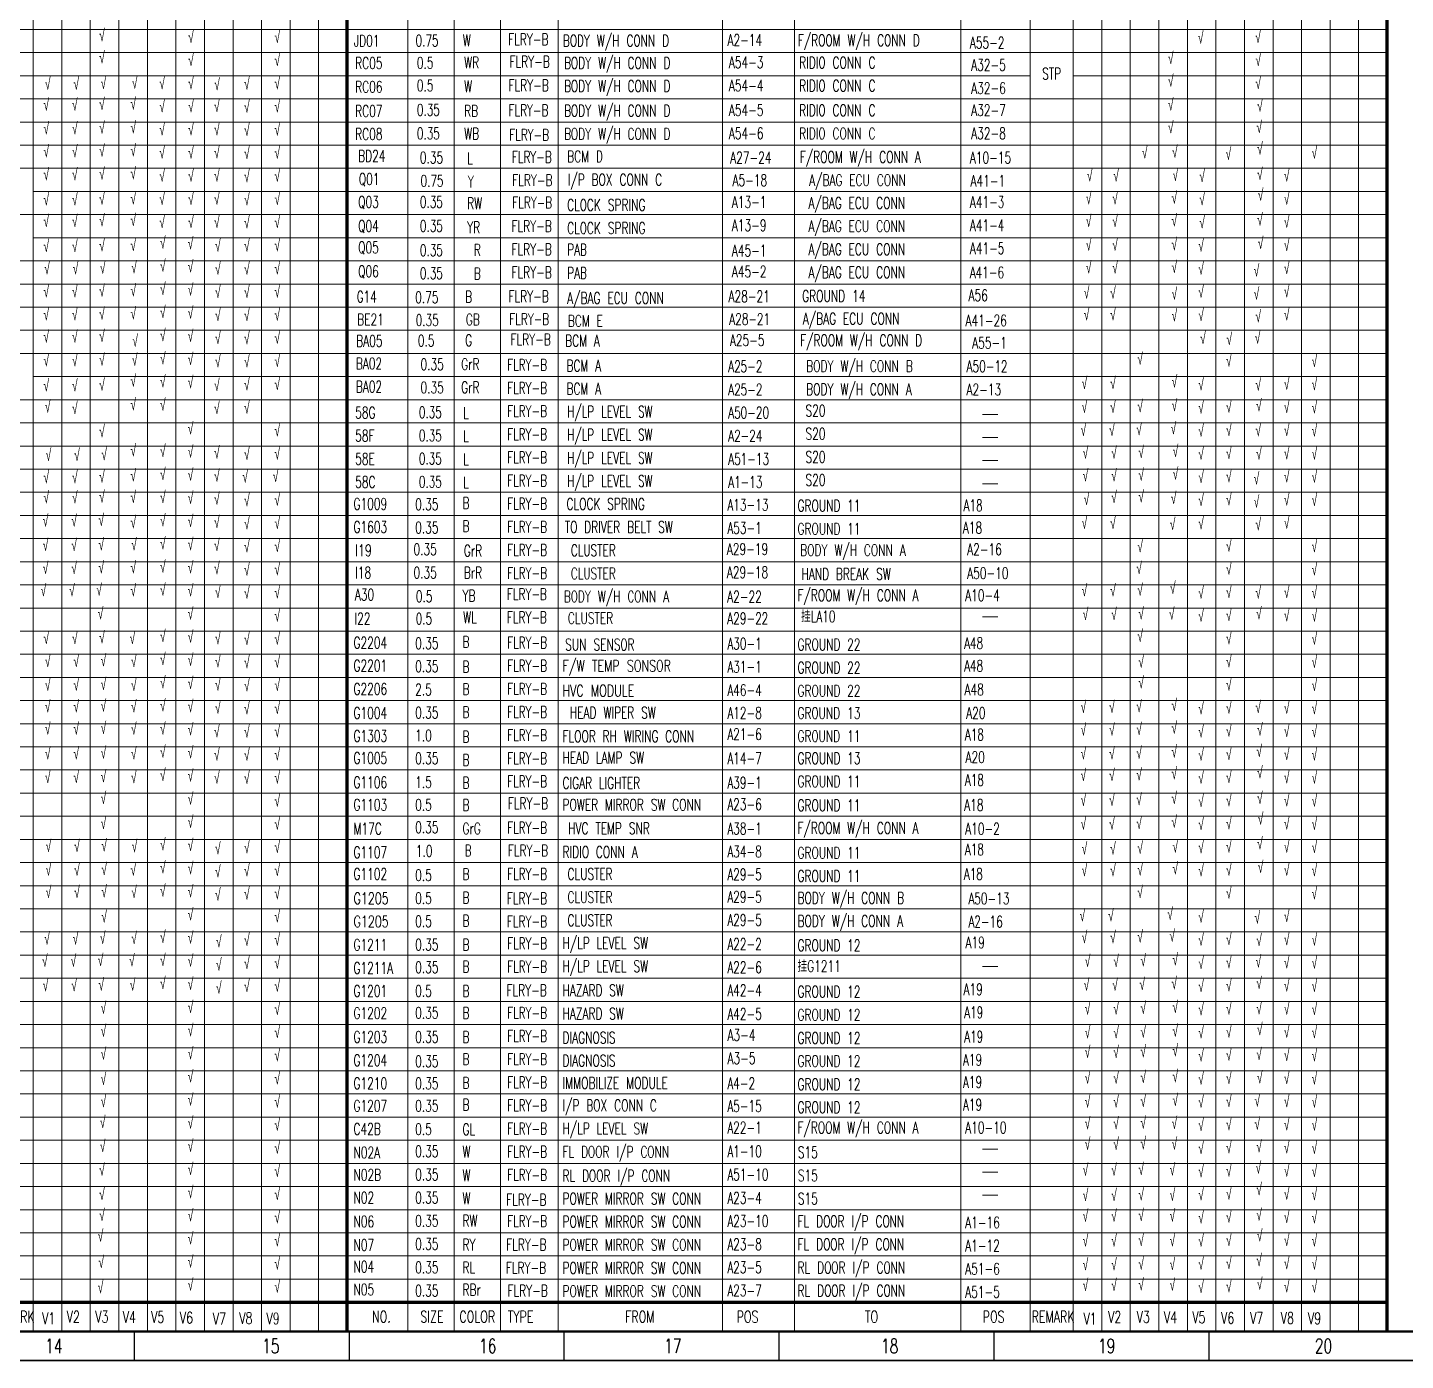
# Model space of a CAD drawing. Header units: millimetres. Extents: x 1376 to 3754, y -1445 to -604.
# Drawn here: x 2379.2 to 2855.6, y -1445.3 to -984.5 of the extents above; entities that cross this region are included whole.
import ezdxf
from ezdxf.enums import TextEntityAlignment as Align

# ---------------------------------------------------------------- set-up
doc = ezdxf.new("R2010")
doc.units = ezdxf.units.MM
doc.layers.add('0Filament', color=7, linetype='Continuous', lineweight=20)
doc.layers.add('2FRAME', color=2, linetype='Continuous', lineweight=70)
doc.layers.add('2FRAM', color=2, linetype='Continuous')
doc.styles.add('HZ', font='TXT', dxfattribs={"width": 0.7, "height": 4, "bigfont": 'HZTXT'})

msp = doc.modelspace()

# ---------------------------------------------------------------- linework, layer by layer
for p, q in [((2416.08, -1435.28), (2416.08, -1445.28)), ((2490.39, -1435.28), (2490.39, -1445.28)), ((2564.71, -1435.28), (2564.71, -1445.28)), ((2639.02, -1435.28), (2639.02, -1445.28)), ((2713.33, -1435.28), (2713.33, -1445.28)), ((2787.64, -1435.28), (2787.64, -1445.28)), ((2564.71, -1445.28), (1375.71, -1445.28)), ((1375.71, -1445.28), (3753.71, -1445.28)), ((3753.71, -1445.28), (2564.71, -1445.28))]:
    msp.add_line(p, q)
at = {"layer": '0Filament'}
for p, q in [((2381.18, -1435.17), (2381.18, -769.17)), ((2391.05, -1435.17), (2391.05, -769.17)), ((2400.92, -1435.17), (2400.92, -769.17)), ((2410.79, -1435.17), (2410.79, -769.17)), ((2420.66, -1435.17), (2420.66, -769.17)), ((2430.53, -1435.17), (2430.53, -769.17)), ((2440.4, -1435.17), (2440.4, -769.17)), ((2450.27, -1435.17), (2450.27, -769.17)), ((2460.14, -1435.17), (2460.14, -769.17)), ((2470.01, -1435.17), (2470.01, -769.17)), ((2479.88, -1435.17), (2479.88, -769.17)), ((2619.46, -1435.18), (2619.46, -841.17)), ((2644.46, -1435.18), (2644.46, -841.17)), ((2750.62, -1435.17), (2750.62, -841.17)), ((2760.5, -1435.17), (2760.5, -841.17)), ((2770.37, -1435.17), (2770.37, -841.17)), ((2780.24, -1435.17), (2780.24, -841.17)), ((2790.11, -1435.17), (2790.11, -841.17)), ((2799.98, -1435.17), (2799.98, -841.17)), ((2809.85, -1435.17), (2809.85, -841.17)), ((2819.72, -1435.17), (2819.72, -841.17)), ((2829.59, -1435.17), (2829.59, -841.17)), ((2839.46, -1435.17), (2839.46, -841.17)), ((2489.75, -985.17), (2130.18, -985.17)), ((2489.75, -985.17), (2849.33, -985.17)), ((2489.75, -993.17), (2130.18, -993.17)), ((2849.33, -993.17), (2489.75, -993.17)), ((2489.75, -1001.17), (2130.18, -1001.17)), ((2725.89, -1001.17), (2489.75, -1001.17)), ((2849.33, -1001.17), (2740.75, -1001.17)), ((2489.75, -1009.17), (2130.18, -1009.17)), ((2849.33, -1009.17), (2489.75, -1009.17)), ((2489.75, -1017.17), (2130.18, -1017.17)), ((2849.33, -1017.17), (2489.75, -1017.17)), ((2489.75, -1025.17), (2130.18, -1025.17)), ((2489.75, -1025.17), (2849.33, -1025.17)), ((2489.75, -1033.17), (2130.18, -1033.17)), ((2489.75, -1033.17), (2849.33, -1033.17)), ((2489.75, -1041.17), (2381.18, -1041.17)), ((2489.75, -1041.17), (2849.33, -1041.17)), ((2489.75, -1049.17), (2130.18, -1049.17)), ((2489.75, -1049.17), (2849.33, -1049.17)), ((2489.75, -1057.17), (2381.18, -1057.17)), ((2489.75, -1057.17), (2849.33, -1057.17)), ((2489.75, -1065.17), (2130.18, -1065.17)), ((2489.75, -1065.17), (2849.33, -1065.17)), ((2489.75, -1073.17), (2130.18, -1073.17)), ((2489.75, -1073.17), (2849.33, -1073.17)), ((2489.75, -1081.17), (2130.18, -1081.17)), ((2489.75, -1081.17), (2849.33, -1081.17)), ((2489.75, -1089.17), (2130.18, -1089.17)), ((2489.75, -1089.17), (2849.33, -1089.17)), ((2489.75, -1097.17), (2130.18, -1097.17)), ((2849.33, -1097.17), (2489.75, -1097.17)), ((2489.75, -1105.17), (2381.18, -1105.17)), ((2849.33, -1105.17), (2489.75, -1105.17)), ((2489.75, -1113.17), (2130.18, -1113.17)), ((2849.33, -1113.17), (2489.75, -1113.17)), ((2709.46, -1118.23), (2714.71, -1118.23)), ((2489.75, -1121.17), (2130.18, -1121.17)), ((2849.33, -1121.17), (2489.75, -1121.17)), ((2709.46, -1126.23), (2714.71, -1126.23)), ((2489.75, -1129.17), (2130.18, -1129.17)), ((2849.33, -1129.17), (2489.75, -1129.17)), ((2489.75, -1137.17), (2130.18, -1137.17)), ((2849.33, -1137.17), (2489.75, -1137.17)), ((2709.46, -1134.23), (2714.71, -1134.23)), ((2709.46, -1142.23), (2714.71, -1142.23)), ((2489.75, -1145.17), (2130.18, -1145.17)), ((2849.33, -1145.17), (2489.75, -1145.17)), ((2489.75, -1153.17), (2130.18, -1153.17)), ((2849.33, -1153.17), (2489.75, -1153.17)), ((2489.75, -1161.17), (2130.18, -1161.17)), ((2849.33, -1161.17), (2489.75, -1161.17)), ((2489.75, -1169.17), (2130.18, -1169.17)), ((2849.33, -1169.17), (2489.75, -1169.17)), ((2489.75, -1177.17), (2130.18, -1177.17)), ((2849.33, -1177.17), (2489.75, -1177.17)), ((2489.75, -1185.17), (2130.18, -1185.17)), ((2849.33, -1185.17), (2489.75, -1185.17)), ((2709.46, -1188.19), (2714.71, -1188.19)), ((2489.75, -1193.17), (2130.18, -1193.17)), ((2849.33, -1193.17), (2489.75, -1193.17)), ((2489.75, -1201.17), (2130.18, -1201.17)), ((2849.33, -1201.17), (2489.75, -1201.17)), ((2489.75, -1209.17), (2130.18, -1209.17)), ((2849.33, -1209.17), (2489.75, -1209.17)), ((2489.75, -1217.17), (2130.18, -1217.17)), ((2849.33, -1217.17), (2489.75, -1217.17)), ((2489.75, -1225.17), (2130.18, -1225.17)), ((2849.33, -1225.17), (2489.75, -1225.17)), ((2489.75, -1233.17), (2130.18, -1233.17)), ((2849.33, -1233.17), (2489.75, -1233.17)), ((2489.75, -1241.17), (2130.18, -1241.17)), ((2849.33, -1241.17), (2489.75, -1241.17)), ((2489.75, -1249.17), (2130.18, -1249.17)), ((2849.33, -1249.17), (2489.75, -1249.17)), ((2489.75, -1257.17), (2130.18, -1257.17)), ((2849.33, -1257.17), (2489.75, -1257.17)), ((2489.75, -1265.17), (2130.18, -1265.17)), ((2849.33, -1265.17), (2489.75, -1265.17)), ((2489.75, -1273.17), (2130.18, -1273.17)), ((2849.33, -1273.17), (2489.75, -1273.17)), ((2489.75, -1281.17), (2130.18, -1281.17)), ((2849.33, -1281.17), (2489.75, -1281.17)), ((2489.75, -1289.17), (2130.18, -1289.17)), ((2849.33, -1289.17), (2489.75, -1289.17)), ((2489.75, -1297.17), (2130.18, -1297.17)), ((2849.33, -1297.17), (2489.75, -1297.17)), ((2489.75, -1305.17), (2130.18, -1305.17)), ((2849.33, -1305.17), (2489.75, -1305.17)), ((2709.46, -1309.07), (2714.71, -1309.07)), ((2489.75, -1313.17), (2130.18, -1313.17)), ((2849.33, -1313.17), (2489.75, -1313.17)), ((2489.75, -1321.17), (2130.18, -1321.17)), ((2849.33, -1321.17), (2489.75, -1321.17)), ((2489.75, -1329.17), (2130.18, -1329.17)), ((2849.33, -1329.17), (2489.75, -1329.17)), ((2489.75, -1337.17), (2130.18, -1337.17)), ((2849.33, -1337.17), (2489.75, -1337.17)), ((2489.75, -1345.17), (2130.18, -1345.17)), ((2849.33, -1345.17), (2489.75, -1345.17)), ((2489.75, -1353.17), (2130.18, -1353.17)), ((2849.33, -1353.17), (2489.75, -1353.17)), ((2489.75, -1361.17), (2130.18, -1361.17)), ((2849.33, -1361.17), (2489.75, -1361.17)), ((2489.75, -1369.17), (2130.18, -1369.17)), ((2849.33, -1369.17), (2489.75, -1369.17)), ((2709.46, -1372.19), (2714.71, -1372.19)), ((2489.75, -1377.17), (2130.18, -1377.17)), ((2849.33, -1377.17), (2489.75, -1377.17)), ((2709.46, -1380.19), (2714.71, -1380.19)), ((2489.75, -1385.17), (2130.18, -1385.17)), ((2849.33, -1385.17), (2489.75, -1385.17)), ((2709.46, -1388.19), (2714.71, -1388.19)), ((2489.75, -1393.17), (2130.18, -1393.17)), ((2849.33, -1393.17), (2489.75, -1393.17)), ((2489.75, -1401.17), (2130.18, -1401.17)), ((2849.33, -1401.17), (2489.75, -1401.17)), ((2489.75, -1409.17), (2130.18, -1409.17)), ((2849.33, -1409.17), (2489.75, -1409.17)), ((2489.75, -1417.17), (2130.18, -1417.17)), ((2849.33, -1417.17), (2489.75, -1417.17)), ((2562.74, -1425.17), (2562.74, -1435.17))]:
    msp.add_line(p, q, dxfattribs=at)
at = {"layer": '0Filament', "color": 0}
for p, q in [((2510.75, -841.17), (2510.75, -1435.17)), ((2526.75, -841.17), (2526.75, -1435.17)), ((2542.75, -1435.17), (2542.75, -841.17)), ((2562.74, -1435.17), (2562.74, -841.17)), ((2701.89, -1435.18), (2701.89, -841.17)), ((2725.89, -1435.18), (2725.89, -841.17)), ((2740.75, -1435.17), (2740.75, -841.17))]:
    msp.add_line(p, q, dxfattribs=at)
at = {"layer": '2FRAM', "color": 2, "linetype": 'ByBlock', "lineweight": 50}
msp.add_line((3743.71, -1435.28), (1400.71, -1435.28), dxfattribs=at)
at = {"layer": '2FRAME'}
for p, q in [((2489.75, -1435.17), (2489.75, -769.17)), ((2849.33, -1435.17), (2849.33, -841.17)), ((2130.18, -1425.17), (2489.75, -1425.17)), ((2489.75, -1425.17), (2849.33, -1425.17))]:
    msp.add_line(p, q, dxfattribs=at)

# ---------------------------------------------------------------- texts
at = {"char_height": 5, "width": 50, "attachment_point": 5, "style": 'HZ'}
for s, insert in [('14', (2388.32, -1440.28)), ('15', (2463.32, -1440.28)), ('16', (2538.32, -1440.28)), ('17', (2602.32, -1440.28)), ('18', (2677.32, -1440.28)), ('19', (2752.32, -1440.28)), ('20', (2827.32, -1440.28))]:
    msp.add_mtext(s, dxfattribs=dict(at, insert=insert))
at = {"layer": '0Filament', "style": 'HZ', "width": 0.67}
for p in [(2404.98, -990.4), (2404.98, -998.1), (2774.51, -998.3), (2774.51, -1006.15), (2386.22, -1007.19), (2396.09, -1007.19), (2405.48, -1006.95), (2416.3, -1006.84), (2385.72, -1014.39), (2395.59, -1014.39), (2404.98, -1014.16), (2415.8, -1014.04), (2774.51, -1014.37), (2385.72, -1022.59), (2395.59, -1022.59), (2404.98, -1022.35), (2415.8, -1022.24), (2774.51, -1022.23), (2385.72, -1030.53), (2395.59, -1030.53), (2404.98, -1030.3), (2415.8, -1030.19), (2765.51, -1030.93), (2775.92, -1030.69), (2385.72, -1038.48), (2395.59, -1038.48), (2404.98, -1038.25), (2415.8, -1038.13), (2746.49, -1038.89), (2755.61, -1038.91), (2776.1, -1038.72), (2385.72, -1047.18), (2395.59, -1047.18), (2404.98, -1046.94), (2415.8, -1046.83), (2746.13, -1046.75), (2755.25, -1046.77), (2775.74, -1046.58), (2385.72, -1054.63), (2395.59, -1054.63), (2404.98, -1054.39), (2415.8, -1054.28), (2746.13, -1054.61), (2755.25, -1054.63), (2775.74, -1054.44), (2385.72, -1063.32), (2395.59, -1063.32), (2404.98, -1063.09), (2415.8, -1062.97), (2746.13, -1062.83), (2755.25, -1062.85), (2775.74, -1062.66), (2385.97, -1070.99), (2395.84, -1070.99), (2405.23, -1070.76), (2416.05, -1070.64), (2746.13, -1070.69), (2755.25, -1070.71), (2775.74, -1070.52), (2385.72, -1078.94), (2395.59, -1078.94), (2404.98, -1078.71), (2415.81, -1078.59), (2745.41, -1079.39), (2754.53, -1079.42), (2775.76, -1079.77), (2385.72, -1086.89), (2395.59, -1086.89), (2404.98, -1086.66), (2415.81, -1086.54), (2745.41, -1086.9), (2754.53, -1086.92), (2775.76, -1087.27), (2385.72, -1094.59), (2395.59, -1094.59), (2404.98, -1094.36), (2416.45, -1095.99), (2385.72, -1102.78), (2395.59, -1102.78), (2404.98, -1102.55), (2416.3, -1102.61), (2763.92, -1102.22), (2415.81, -1109.82), (2744.66, -1110.67), (2754.53, -1110.67), (2775.79, -1110.11), (2385.72, -1111.48), (2395.59, -1111.48), (2404.98, -1111.24), (2386.21, -1118.76), (2395.59, -1119.31), (2415.81, -1118.01), (2744.66, -1118.89), (2754.53, -1118.89), (2763.92, -1118.66), (2775.79, -1118.32), (2404.98, -1127.3), (2744.3, -1126.85), (2754.17, -1126.85), (2763.56, -1126.62), (2775.43, -1126.29), (2415.81, -1133.91), (2745.02, -1134.71), (2754.89, -1134.71), (2764.28, -1134.48), (2776.15, -1134.15), (2386.47, -1135.48), (2396.34, -1135.48), (2405.73, -1135.25), (2385.72, -1143.18), (2395.6, -1143.18), (2404.98, -1142.95), (2415.81, -1142.6), (2745.02, -1142.57), (2754.89, -1142.57), (2764.28, -1142.34), (2776.15, -1142.01), (2385.72, -1150.14), (2395.6, -1150.14), (2404.98, -1149.9), (2415.81, -1150.05), (2745.39, -1150.76), (2754.89, -1150.07), (2764.28, -1149.84), (2775.5, -1150.43), (2385.47, -1158.2), (2395.35, -1158.2), (2404.74, -1157.97), (2415.81, -1158.75), (2744.66, -1159), (2754.53, -1159), (2775.15, -1159.37), (2385.47, -1166.64), (2395.35, -1166.64), (2404.74, -1166.41), (2416.06, -1166.42), (2763.92, -1167.08), (2385.47, -1174.59), (2395.35, -1174.59), (2404.74, -1174.36), (2415.81, -1174.37), (2763.56, -1174.58), (2384.73, -1182.29), (2394.6, -1182.29), (2403.99, -1182.06), (2415.81, -1182.31), (2744.66, -1182.32), (2754.53, -1182.32), (2763.92, -1182.08), (2775.22, -1181.44), (2404.49, -1190.26), (2745.02, -1190.53), (2754.89, -1190.53), (2764.28, -1190.3), (2774.86, -1190.37), (2385.72, -1198.81), (2395.59, -1198.81), (2404.98, -1198.57), (2415.49, -1198.83), (2763.92, -1198.04), (2386.22, -1206.76), (2396.09, -1206.76), (2405.48, -1206.52), (2415.98, -1206.78), (2764.28, -1206.97), (2386.22, -1214.95), (2396.09, -1214.95), (2405.48, -1214.72), (2415.98, -1214.98), (2764.28, -1214.12), (2386.22, -1222.4), (2396.09, -1222.4), (2405.48, -1222.17), (2415.98, -1222.43), (2744.3, -1222.61), (2754.18, -1222.61), (2763.56, -1222.37), (2775.72, -1221.96), (2386.22, -1230.1), (2396.09, -1230.1), (2405.48, -1229.87), (2415.98, -1230.13), (2775.72, -1229.82), (2744.3, -1230.46), (2754.18, -1230.46), (2763.56, -1230.23), (2386.22, -1238.67), (2396.09, -1238.67), (2405.48, -1238.44), (2415.98, -1238.7), (2744.3, -1238.68), (2754.18, -1238.68), (2763.56, -1238.45), (2775.72, -1238.03), (2386.22, -1246.87), (2396.09, -1246.87), (2405.48, -1246.64), (2415.98, -1246.89), (2744.3, -1246.18), (2754.18, -1246.18), (2763.56, -1245.95), (2775.72, -1245.53), (2405.48, -1254.09), (2744.3, -1254.76), (2754.18, -1254.76), (2763.56, -1254.52), (2775.72, -1254.11), (2405.48, -1262.78), (2744.3, -1262.97), (2754.18, -1262.97), (2763.56, -1262.74), (2775.72, -1262.32), (2386.47, -1270.71), (2396.34, -1270.71), (2405.73, -1270.48), (2416.23, -1270.74), (2744.66, -1271.55), (2754.53, -1271.55), (2763.92, -1271.31), (2776.08, -1270.9), (2386.47, -1278.91), (2396.34, -1278.91), (2405.73, -1278.68), (2415.81, -1278.87), (2744.66, -1279.05), (2754.53, -1279.05), (2763.92, -1278.82), (2776.08, -1278.4), (2386.47, -1286.61), (2396.34, -1286.61), (2405.73, -1286.38), (2416.06, -1286.57), (2763.92, -1286.59), (2405.73, -1295.07), (2743.95, -1294.68), (2753.82, -1294.68), (2774.29, -1294.14), (2385.97, -1302.67), (2395.84, -1302.67), (2405.23, -1302.44), (2416.08, -1302.49), (2744.66, -1302.22), (2754.53, -1302.22), (2763.92, -1301.98), (2775, -1301.67), (2385.22, -1310.37), (2395.1, -1310.37), (2404.48, -1310.14), (2415.33, -1310.19), (2745.74, -1310.43), (2755.61, -1310.43), (2765, -1310.2), (2776.08, -1309.89), (2385.47, -1318.82), (2395.34, -1318.82), (2404.73, -1318.58), (2415.58, -1318.64), (2745.38, -1318.65), (2755.25, -1318.65), (2764.64, -1318.42), (2775.72, -1318.11), (2405.48, -1326.61), (2745.74, -1326.87), (2755.61, -1326.87), (2765, -1326.63), (2776.08, -1326.32), (2405.48, -1334.56), (2765, -1334.85), (2776.08, -1334.54), (2745.74, -1335.08), (2755.61, -1335.08), (2405.48, -1342.51), (2745.74, -1341.87), (2755.61, -1341.87), (2765, -1341.64), (2776.08, -1341.33), (2405.48, -1351.2), (2745.74, -1350.8), (2755.61, -1350.8), (2765, -1350.57), (2776.08, -1350.26), (2765, -1358.78), (2776.08, -1358.47), (2405.48, -1358.9), (2745.74, -1359.02), (2755.61, -1359.02), (2405.23, -1366.1), (2745.74, -1366.52), (2755.61, -1366.52), (2765, -1366.29), (2775.78, -1366.44), (2405.23, -1374.39), (2745.74, -1373.66), (2755.61, -1373.66), (2765, -1373.43), (2775.78, -1373.59), (2404.98, -1382.58), (2745.02, -1382.6), (2754.89, -1382.6), (2764.28, -1382.36), (2775.07, -1382.52), (2404.98, -1391.03), (2745.02, -1391.36), (2754.89, -1391.36), (2764.28, -1391.13), (2775.07, -1391.28), (2404.98, -1398.23), (2745.02, -1398.51), (2754.89, -1398.51), (2764.28, -1398.27), (2775.07, -1398.43), (2404.48, -1405.43), (2745.02, -1407.08), (2754.89, -1407.08), (2764.28, -1406.85), (2775.07, -1407), (2404.73, -1414.52), (2745.02, -1415.3), (2754.89, -1415.3), (2764.28, -1415.06), (2775.07, -1415.22), (2404.48, -1423.21), (2745.02, -1422.44), (2754.89, -1422.44), (2764.28, -1422.21), (2775.07, -1422.36)]:
    msp.add_text('√', height=4, dxfattribs=at).set_placement(p, align=Align.BOTTOM_CENTER)
at = {"layer": '0Filament', "lineweight": 20, "style": 'HZ', "width": 0.67}
for p in [(2435.75, -990.98), (2465.59, -991.01), (2784.86, -991.22), (2804.68, -991.02), (2435.75, -998.98), (2465.59, -999.01), (2804.74, -998.96), (2425.76, -1006.98), (2435.75, -1006.98), (2444.77, -1007.36), (2455.07, -1007.13), (2465.59, -1007.01), (2804.74, -1006.96), (2425.76, -1014.98), (2435.75, -1014.98), (2444.7, -1014.92), (2455.07, -1015.13), (2465.59, -1015.01), (2805.35, -1014.76), (2425.76, -1022.98), (2435.75, -1022.98), (2444.7, -1022.92), (2455.07, -1023.13), (2465.59, -1023.01), (2805.11, -1022.17), (2805.35, -1029.58), (2425.76, -1030.98), (2435.75, -1030.98), (2444.7, -1030.92), (2455.07, -1031.13), (2465.59, -1031.01), (2794.44, -1031.42), (2824.17, -1031.05), (2425.76, -1038.98), (2435.75, -1038.98), (2444.7, -1038.92), (2455.07, -1039.13), (2465.59, -1039.01), (2785.34, -1039.1), (2805.35, -1038.38), (2814.6, -1038.9), (2425.76, -1046.98), (2435.75, -1046.98), (2444.7, -1046.92), (2455.07, -1047.13), (2465.59, -1047.01), (2785.34, -1047.1), (2805.58, -1045.56), (2814.6, -1046.9), (2425.76, -1054.98), (2435.75, -1054.98), (2444.7, -1054.92), (2455.07, -1055.13), (2465.59, -1055.01), (2785.34, -1055.1), (2805.35, -1054.13), (2814.6, -1054.9), (2426.02, -1062.09), (2435.6, -1062.35), (2445.04, -1063.12), (2455.07, -1063.13), (2465.59, -1063.01), (2784.98, -1063.11), (2805.58, -1062.24), (2814.6, -1062.9), (2426.02, -1070.09), (2435.6, -1070.35), (2445.04, -1071.12), (2455.07, -1071.13), (2465.59, -1071.01), (2784.98, -1071.11), (2804.15, -1071.76), (2814.6, -1070.9), (2426.02, -1078.09), (2435.6, -1078.35), (2445.04, -1079.12), (2455.07, -1079.13), (2465.59, -1079.01), (2784.98, -1079.11), (2804.15, -1079.76), (2814.6, -1078.9), (2426.02, -1086.09), (2435.6, -1086.35), (2445.04, -1087.12), (2455.07, -1087.13), (2465.59, -1087.01), (2784.98, -1087.11), (2814.6, -1086.9), (2804.76, -1087.56), (2426.02, -1094.09), (2435.6, -1094.35), (2445.04, -1095.12), (2455.07, -1095.13), (2465.59, -1095.01), (2785.64, -1095.12), (2794.74, -1095.44), (2804.53, -1094.97), (2426.02, -1102.09), (2435.6, -1102.35), (2445.04, -1103.12), (2455.07, -1103.13), (2465.59, -1103.01), (2794.6, -1102.86), (2824.17, -1103.05), (2426.02, -1110.09), (2435.6, -1110.35), (2465.59, -1111.01), (2814.6, -1110.9), (2824.17, -1111.05), (2444.69, -1111.31), (2455.07, -1111.13), (2784.98, -1111.11), (2804.76, -1111.18), (2426.02, -1118.09), (2444.69, -1119.31), (2455.07, -1119.13), (2784.98, -1119.11), (2794.6, -1118.86), (2804.99, -1118.36), (2814.6, -1118.9), (2824.17, -1119.05), (2435.6, -1126.35), (2465.59, -1127.01), (2784.98, -1127.11), (2794.6, -1126.86), (2804.76, -1126.93), (2814.6, -1126.9), (2824.17, -1127.05), (2426.02, -1134.09), (2435.6, -1134.35), (2444.7, -1134.66), (2794.6, -1134.86), (2455.07, -1135.13), (2465.59, -1135.01), (2784.98, -1135.11), (2804.99, -1135.04), (2814.6, -1134.9), (2824.17, -1135.05), (2426.02, -1142.09), (2435.6, -1142.35), (2444.7, -1142.66), (2454.49, -1142.95), (2465.01, -1142.83), (2784.98, -1143.11), (2794.6, -1142.86), (2804.15, -1143.64), (2814.6, -1142.9), (2824.17, -1143.05), (2426.02, -1150.09), (2435.6, -1150.35), (2444.7, -1150.66), (2455.07, -1151.13), (2465.59, -1151.01), (2784.98, -1151.11), (2794.6, -1150.86), (2804.15, -1151.64), (2814.6, -1150.9), (2824.17, -1151.05), (2426.02, -1158.09), (2435.6, -1158.35), (2444.7, -1158.66), (2455.07, -1159.13), (2465.59, -1159.01), (2784.98, -1159.11), (2804.76, -1159.43), (2814.6, -1158.9), (2426.02, -1166.09), (2435.6, -1166.35), (2444.7, -1166.66), (2455.07, -1167.13), (2465.59, -1167.01), (2794.6, -1166.86), (2824.17, -1167.05), (2426.02, -1174.09), (2435.6, -1174.35), (2444.7, -1174.66), (2455.07, -1175.13), (2465.59, -1175.01), (2794.6, -1174.86), (2824.17, -1175.05), (2426.02, -1182.09), (2435.6, -1182.35), (2445.04, -1182.86), (2455.07, -1183.13), (2465.59, -1183.01), (2784.98, -1183.11), (2794.6, -1182.86), (2804.76, -1183.06), (2814.6, -1182.9), (2824.17, -1183.05), (2435.6, -1190.35), (2465.59, -1191.01), (2784.98, -1191.11), (2794.6, -1190.86), (2804.99, -1190.24), (2814.6, -1190.9), (2824.17, -1191.05), (2426.02, -1198.09), (2435.6, -1198.35), (2445.04, -1198.86), (2455.07, -1199.13), (2465.59, -1199.01), (2794.6, -1198.86), (2824.17, -1199.05), (2426.02, -1206.09), (2435.6, -1206.35), (2445.04, -1206.86), (2455.07, -1207.13), (2465.59, -1207.01), (2794.6, -1206.86), (2824.17, -1207.05), (2426.02, -1214.09), (2435.6, -1214.35), (2445.04, -1214.86), (2455.07, -1215.13), (2465.59, -1215.01), (2794.6, -1214.86), (2824.17, -1215.05), (2426.02, -1222.09), (2435.6, -1222.35), (2445.04, -1222.86), (2455.07, -1223.13), (2465.59, -1223.01), (2784.98, -1223.11), (2794.6, -1222.86), (2804.73, -1222.64), (2814.6, -1222.9), (2824.17, -1223.05), (2426.02, -1230.09), (2435.6, -1230.35), (2444.7, -1231.05), (2455.07, -1231.13), (2465.59, -1231.01), (2784.98, -1231.11), (2794.6, -1230.86), (2805.34, -1230.43), (2814.6, -1230.9), (2824.17, -1231.05), (2426.02, -1238.09), (2435.6, -1238.35), (2444.7, -1239.05), (2455.07, -1239.13), (2465.59, -1239.01), (2784.98, -1239.11), (2794.6, -1238.86), (2805.11, -1237.84), (2814.6, -1238.9), (2824.17, -1239.05), (2426.02, -1246.09), (2435.6, -1246.35), (2444.7, -1247.05), (2455.07, -1247.13), (2465.59, -1247.01), (2784.98, -1247.11), (2794.6, -1246.86), (2805.34, -1245.26), (2814.6, -1246.9), (2824.17, -1247.05), (2435.6, -1254.35), (2465.59, -1255.01), (2784.98, -1255.11), (2794.6, -1254.86), (2805.34, -1254.06), (2814.6, -1254.9), (2824.17, -1255.05), (2435.6, -1262.35), (2465.59, -1263.01), (2784.98, -1263.11), (2794.6, -1262.86), (2805.57, -1261.24), (2814.6, -1262.9), (2824.17, -1263.05), (2426.02, -1270.09), (2435.6, -1270.35), (2445.04, -1271.47), (2455.07, -1271.13), (2465.59, -1271.01), (2784.98, -1271.11), (2794.6, -1270.86), (2805.34, -1269.81), (2814.6, -1270.9), (2824.17, -1271.05), (2426.02, -1278.09), (2435.6, -1278.35), (2445.04, -1279.47), (2455.07, -1279.13), (2465.59, -1279.01), (2784.98, -1279.11), (2794.6, -1278.86), (2805.57, -1277.91), (2814.6, -1278.9), (2824.17, -1279.05), (2426.02, -1286.09), (2435.6, -1286.35), (2455.07, -1287.13), (2465.59, -1287.01), (2794.6, -1286.86), (2824.17, -1287.05), (2445.04, -1287.47), (2435.6, -1294.35), (2465.59, -1295.01), (2784.98, -1295.11), (2804.44, -1295.4), (2814.6, -1294.9), (2426.02, -1302.09), (2435.6, -1302.35), (2445.38, -1303.66), (2455.07, -1303.13), (2465.59, -1303.01), (2784.98, -1303.11), (2794.6, -1302.86), (2805.04, -1303.2), (2814.6, -1302.9), (2824.17, -1303.05), (2426.02, -1310.09), (2435.6, -1310.35), (2455.07, -1311.13), (2465.59, -1311.01), (2784.98, -1311.11), (2794.6, -1310.86), (2804.81, -1310.61), (2814.6, -1310.9), (2824.17, -1311.05), (2445.38, -1311.66), (2426.02, -1318.09), (2435.6, -1318.35), (2445.38, -1319.66), (2455.07, -1319.13), (2465.59, -1319.01), (2784.98, -1319.11), (2794.6, -1318.86), (2805.04, -1318.02), (2814.6, -1318.9), (2824.17, -1319.05), (2435.6, -1326.35), (2465.59, -1327.01), (2784.98, -1327.11), (2794.6, -1326.86), (2805.04, -1326.83), (2814.6, -1326.9), (2824.17, -1327.05), (2435.6, -1334.35), (2794.6, -1334.86), (2805.28, -1334.01), (2814.6, -1334.9), (2465.59, -1335.01), (2784.98, -1335.11), (2824.17, -1335.05), (2435.6, -1342.35), (2465.59, -1343.01), (2784.98, -1343.11), (2794.6, -1342.86), (2805.04, -1342.57), (2814.6, -1342.9), (2824.17, -1343.05), (2435.6, -1350.35), (2465.59, -1351.01), (2784.98, -1351.11), (2794.6, -1350.86), (2805.28, -1350.68), (2814.6, -1350.9), (2824.17, -1351.05), (2435.6, -1358.35), (2804.43, -1358.7), (2465.59, -1359.01), (2784.98, -1359.11), (2794.6, -1358.86), (2814.6, -1358.9), (2824.17, -1359.05), (2435.6, -1366.35), (2465.59, -1367.01), (2784.98, -1367.11), (2794.6, -1366.86), (2804.43, -1366.7), (2814.6, -1366.9), (2824.17, -1367.05), (2435.6, -1374.35), (2465.59, -1375.01), (2784.98, -1375.11), (2794.6, -1374.86), (2805.04, -1374.5), (2814.6, -1374.9), (2824.17, -1375.05), (2435.6, -1382.35), (2804.81, -1381.91), (2465.59, -1383.01), (2784.98, -1383.11), (2794.6, -1382.86), (2814.6, -1382.9), (2824.17, -1383.05), (2435.6, -1390.35), (2465.59, -1391.01), (2784.98, -1391.11), (2794.6, -1390.86), (2805.04, -1389.32), (2814.6, -1390.9), (2824.17, -1391.05), (2435.6, -1398.35), (2465.59, -1399.01), (2784.98, -1399.11), (2794.6, -1398.86), (2805.04, -1398.12), (2814.6, -1398.9), (2824.17, -1399.05), (2435.6, -1406.35), (2805.27, -1405.3), (2465.59, -1407.01), (2784.98, -1407.11), (2794.6, -1406.86), (2814.6, -1406.9), (2824.17, -1407.05), (2435.6, -1414.35), (2465.59, -1415.01), (2784.98, -1415.11), (2794.6, -1414.86), (2805.04, -1413.87), (2814.6, -1414.9), (2824.17, -1415.05), (2435.6, -1422.35), (2465.59, -1423.01), (2784.98, -1423.11), (2794.6, -1422.86), (2805.27, -1421.98), (2814.6, -1422.9), (2824.17, -1423.05)]:
    msp.add_text('√', height=4, dxfattribs=at).set_placement(p, align=Align.BOTTOM_CENTER)
at = {"layer": '0Filament', "style": 'HZ', "width": 0.67}
for s, p in [('JD01', (2492.05, -989.11)), ('0.75', (2513.33, -989.02)), ('RC05', (2492.5, -996.81)), ('0.5', (2513.79, -996.71)), ('RC06', (2492.5, -1005.01)), ('0.5', (2513.79, -1004.54)), ('W', (2530.2, -1004.86)), ('RC07', (2492.5, -1013.4)), ('0.35', (2513.79, -1012.98)), ('RB', (2530.2, -1013.32)), ('RC08', (2492.5, -1021.35)), ('0.35', (2513.79, -1021.12)), ('WB', (2530.2, -1021.19)), ('0.35', (2514.88, -1029.46)), ('L', (2531.29, -1029.74)), ('0.75', (2515.06, -1037.49)), ('Y', (2531.47, -1037.77)), ('Q03', (2493.55, -1044.82)), ('0.35', (2514.83, -1044.82)), ('RW', (2531.24, -1045.26)), ('RW', (2531.24, -1045.26)), ('Q04', (2493.55, -1053.1)), ('0.35', (2514.83, -1053.1)), ('YR', (2531.24, -1053.58)), ('Q05', (2493.55, -1060.53)), ('0.35', (2514.83, -1061.51)), ('R', (2533.59, -1061.38)), ('Q06', (2493.55, -1068.82)), ('0.35', (2514.83, -1069.47)), ('B', (2533.59, -1069.56)), ('0.75', (2513.23, -1077.79)), ('B', (2530.57, -1077.58)), ('0.35', (2513.43, -1085.65)), ('GB', (2530.77, -1085.44)), ('BA05', (2492.88, -1092.85)), ('0.5', (2514.16, -1092.75)), ('0.35', (2513.25, -1149.36)), ('B', (2529.66, -1148.88)), ('0.35', (2513.25, -1157.36)), ('B', (2529.66, -1156.88)), ('0.5', (2513.43, -1188.83)), ('WL', (2529.89, -1188.38)), ('0.35', (2513.25, -1197.36)), ('B', (2529.66, -1196.88)), ('G2201', (2491.97, -1205.11)), ('0.35', (2513.25, -1205.33)), ('B', (2529.66, -1205.47)), ('G2206', (2491.97, -1213.17)), ('2.5', (2513.25, -1213.39)), ('B', (2529.66, -1213.22)), ('0.35', (2513.25, -1221.37)), ('B', (2529.66, -1221.18)), ('G1303', (2491.97, -1229.4)), ('1.0', (2513.25, -1229.23)), ('B', (2529.66, -1229.67)), ('1.5', (2513.25, -1245.37)), ('G1106', (2491.97, -1245.46)), ('B', (2529.66, -1245.59)), ('G1103', (2491.97, -1253.2)), ('0.5', (2513.25, -1253.2)), ('B', (2529.66, -1253.28)), ('M17C', (2491.97, -1261.44)), ('0.35', (2513.25, -1261)), ('GrG', (2529.66, -1261.39)), ('1.0', (2513.46, -1269.19)), ('B', (2530.37, -1269.01)), ('G1107', (2491.97, -1269.64)), ('0.5', (2513.25, -1277.54)), ('B', (2529.66, -1277.17)), ('G1211', (2491.97, -1301.6)), ('0.35', (2513.25, -1301.57)), ('B', (2529.66, -1301.57)), ('B', (2529.66, -1309.12)), ('G1204', (2491.97, -1341.55)), ('0.35', (2513.25, -1341.88)), ('B', (2529.66, -1341.14)), ('C42B', (2491.97, -1365.24)), ('0.5', (2513.25, -1365.33)), ('GL', (2529.66, -1365.4)), ('0.35', (2513.25, -1373.02)), ('W', (2529.66, -1373.08)), ('0.35', (2513.25, -1381.02)), ('W', (2529.66, -1381.29)), ('0.35', (2513.25, -1389.02)), ('W', (2529.66, -1389.22)), ('0.35', (2513.25, -1397.02)), ('RW', (2529.66, -1396.98)), ('0.35', (2513.25, -1405.02)), ('RY', (2529.66, -1405.24)), ('N04', (2491.97, -1412.87)), ('0.35', (2513.25, -1413.13)), ('RL', (2529.66, -1413.14)), ('N05', (2491.97, -1420.76)), ('0.35', (2513.25, -1421.19)), ('RBr', (2529.66, -1420.85))]:
    msp.add_text(s, height=4, dxfattribs=at).set_placement(p, align=Align.MIDDLE_LEFT)
for s, p in [('W', (2529.74, -990.91)), ('FLRY-B', (2545.41, -990.61)), ('BODY W/H CONN D', (2564.27, -991.06)), ('A2-14', (2621.28, -990.86)), ('F/ROOM W/H CONN D', (2645.54, -990.93)), ('A55-2', (2705.02, -991.76)), ('WR', (2530.2, -998.61)), ('FLRY-B', (2545.87, -998.31)), ('BODY W/H CONN D', (2564.72, -998.75)), ('A54-3', (2621.73, -998.56)), ('RIDIO CONN C', (2645.99, -998.63)), ('A32-5', (2705.48, -999.46)), ('STP', (2730.01, -1002.44)), ('FLRY-B', (2545.55, -1006.49)), ('BODY W/H CONN D', (2564.72, -1006.75)), ('A54-4', (2621.73, -1006.56)), ('RIDIO CONN C', (2645.99, -1006.63)), ('A32-6', (2705.48, -1007.46)), ('FLRY-B', (2545.49, -1015.11)), ('BODY W/H CONN D', (2564.72, -1015.27)), ('A54-5', (2621.73, -1015.07)), ('RIDIO CONN C', (2645.99, -1015.14)), ('A32-7', (2705.48, -1015.09)), ('BODY W/H CONN D', (2564.72, -1023.27)), ('A54-6', (2621.73, -1023.07)), ('RIDIO CONN C', (2645.99, -1023.14)), ('A32-8', (2705.48, -1023.09)), ('FLRY-B', (2545.72, -1023.61)), ('BD24', (2493.59, -1030.89)), ('FLRY-B', (2546.64, -1031.26)), ('A27-24', (2622.16, -1031.5)), ('A10-15', (2705.06, -1031.48)), ('Q01', (2493.78, -1038.91)), ('FLRY-B', (2546.83, -1039.29)), ('A5-18', (2623, -1039.3)), ('A41-1', (2705.24, -1039.51)), ('FLRY-B', (2546.77, -1047)), ('A13-1', (2622.78, -1046.86)), ('A41-3', (2705.01, -1046.86)), ('FLRY-B', (2546.6, -1055.17)), ('A13-9', (2622.78, -1054.86)), ('A41-4', (2705.01, -1054.86)), ('FLRY-B', (2546.6, -1063.17)), ('A45-1', (2622.78, -1063.61)), ('A41-5', (2705.01, -1062.86)), ('A45-2', (2622.78, -1070.86)), ('FLRY-B', (2546.6, -1071.17)), ('A41-6', (2704.98, -1071.18)), ('G14', (2493.03, -1079.58)), ('FLRY-B', (2545.53, -1079.45)), ('A28-21', (2621.59, -1079.45)), ('GROUND 14', (2647.1, -1079.33)), ('A56', (2704.54, -1079.06)), ('BE21', (2493.23, -1087.44)), ('FLRY-B', (2545.73, -1087.31)), ('A28-21', (2621.79, -1087.31)), ('A/BAG ECU CONN ', (2647.3, -1087.18)), ('A41-26', (2703.54, -1087.79)), ('G', (2530.57, -1094.65)), ('FLRY-B', (2546.24, -1094.35)), ('BCM A', (2565.1, -1094.79)), ('A25-5', (2622.11, -1094.6)), ('F/ROOM W/H CONN D', (2646.37, -1094.67)), ('A55-1', (2705.85, -1095.5)), ('BA02', (2492.71, -1102.65)), ('0.35', (2515.07, -1102.94)), ('GrR', (2529.14, -1102.87)), ('FLRY-B', (2545.02, -1103.12)), ('BCM A', (2565.54, -1103.39)), ('A25-2', (2621.43, -1103.65)), ('BODY W/H CONN B', (2648.48, -1103.57)), ('A50-12', (2703.86, -1103.65)), ('BA02', (2492.71, -1110.65)), ('0.35', (2515.07, -1110.94)), ('GrR', (2529.14, -1110.87)), ('FLRY-B', (2545.02, -1111.12)), ('BCM A', (2565.54, -1111.39)), ('A25-2', (2621.43, -1111.65)), ('BODY W/H CONN A', (2648.48, -1111.57)), ('A2-13', (2703.86, -1111.65)), ('58G', (2492.49, -1119.63)), ('0.35', (2514.48, -1119.55)), ('L', (2529.81, -1119.78)), ('FLRY-B', (2545.02, -1119.12)), ('A50-20', (2621.43, -1119.65)), ('S20', (2648.21, -1118.94)), ('58F', (2492.49, -1127.63)), ('0.35', (2514.48, -1127.55)), ('L', (2529.81, -1127.78)), ('FLRY-B', (2545.02, -1127.12)), ('A2-24', (2621.43, -1127.65)), ('S20', (2648.21, -1126.94)), ('58E', (2492.49, -1135.63)), ('0.35', (2514.48, -1135.55)), ('L', (2529.81, -1135.78)), ('FLRY-B', (2545.02, -1135.12)), ('A51-13', (2621.43, -1135.65)), ('S20', (2648.21, -1134.94)), ('58C', (2492.49, -1143.63)), ('0.35', (2514.48, -1143.55)), ('L', (2529.81, -1143.78)), ('FLRY-B', (2545.02, -1143.12)), ('A1-13', (2621.43, -1143.65)), ('S20', (2648.21, -1142.94)), ('G1009', (2491.97, -1151.18)), ('FLRY-B', (2545.02, -1151.12)), ('A13-13', (2621.19, -1151.5)), ('A18', (2702.8, -1151.72)), ('G1603', (2491.97, -1159.18)), ('FLRY-B', (2545.02, -1159.12)), ('TO DRIVER BELT SW', (2564.99, -1159.2)), ('A53-1', (2621.19, -1159.5)), ('A18', (2702.63, -1159.42)), ('BODY W/H CONN A', (2646.4, -1167.18)), ('0.35', (2512.72, -1166.89)), ('GrR', (2530.06, -1167.38)), ('FLRY-B', (2545.02, -1167.12)), ('A29-19', (2621.07, -1166.82)), ('A2-16', (2704.1, -1166.9)), ('I18', (2492.52, -1174.94)), ('0.35', (2512.72, -1174.94)), ('BrR', (2530.06, -1174.94)), ('FLRY-B', (2545.02, -1175.12)), ('A29-18', (2621.07, -1174.82)), ('A50-10', (2704.1, -1175.13)), ('A30', (2492.43, -1182.58)), ('0.5', (2513.5, -1183.17)), ('YB', (2529.61, -1182.92)), ('FLRY-B', (2544.93, -1182.38)), ('BODY W/H CONN A', (2564.61, -1183.2)), ('A2-22', (2621.11, -1183.27)), ('F/ROOM W/H CONN A', (2645.45, -1182.77)), ('A10-4', (2703.43, -1182.77)), ('挂LA10', (2646.66, -1190.1)), ('I22', (2492.26, -1190.85)), ('FLRY-B', (2544.93, -1190.38)), ('A29-22', (2621.11, -1190.77)), ('G2204', (2491.97, -1199.18)), ('FLRY-B', (2545.02, -1199.12)), ('A30-1', (2621.19, -1199.5)), ('A48', (2703.02, -1199.34)), ('FLRY-B', (2545.02, -1207.12)), ('A31-1', (2621.19, -1207.5)), ('A48', (2703.02, -1207.15)), ('FLRY-B', (2545.02, -1215.12)), ('A46-4', (2621.19, -1215.57)), ('A48', (2703.2, -1215.33)), ('G1004', (2491.97, -1223.47)), ('FLRY-B', (2545.02, -1223.12)), ('A12-8', (2621.19, -1223.43)), ('A20', (2703.73, -1223.48)), ('FLRY-B', (2545.02, -1231.12)), ('FLOOR RH WIRING CONN', (2564.19, -1231.5)), ('A21-6', (2621.19, -1230.8)), ('A18', (2703.26, -1230.95)), ('G1005', (2491.97, -1239.03)), ('0.35', (2513.25, -1239.14)), ('B', (2529.66, -1239.68)), ('FLRY-B', (2545.02, -1239.12)), ('HEAD LAMP SW', (2564.19, -1238.93)), ('A14-7', (2621.19, -1239.12)), ('A20', (2703.52, -1238.74)), ('FLRY-B', (2545.02, -1247.12)), ('A18', (2703.26, -1246.65)), ('A39-1', (2621.19, -1247.56)), ('FLRY-B', (2545.29, -1254.7)), ('A23-6', (2621.19, -1255.05)), ('A18', (2703.08, -1255.29)), ('FLRY-B', (2545.02, -1263.12)), ('A38-1', (2621.19, -1263.41)), ('F/ROOM W/H CONN A', (2645.45, -1263.21)), ('A10-2', (2703.43, -1263.49)), ('FLRY-B', (2545.31, -1271.01)), ('A18', (2703.26, -1270.64)), ('RIDIO CONN A', (2564.19, -1271.51)), ('A34-8', (2621.19, -1271.36)), ('G1102', (2491.97, -1279.11)), ('FLRY-B', (2545.02, -1279.12)), ('A29-5', (2621.19, -1279.27)), ('A18', (2702.91, -1279.11)), ('0.5', (2513.25, -1287.46)), ('B', (2529.66, -1287.29)), ('FLRY-B', (2544.94, -1287.53)), ('A29-5', (2621.19, -1287)), ('BODY W/H CONN B', (2645.48, -1287.39)), ('A50-13', (2704.52, -1287.6)), ('A29-5', (2621.19, -1295)), ('BODY W/H CONN A', (2645.48, -1295.39)), ('0.5', (2513.25, -1295.46)), ('B', (2529.66, -1295.29)), ('FLRY-B', (2544.94, -1295.53)), ('A2-16', (2704.52, -1295.6)), ('FLRY-B', (2545.02, -1303.12)), ('A22-2', (2621.19, -1303.36)), ('A19', (2703.58, -1302.79)), ('G1211A', (2491.97, -1311.61)), ('0.35', (2513.25, -1311.36)), ('FLRY-B', (2545.02, -1311.12)), ('A22-6', (2621.19, -1311.37)), ('G1201', (2491.97, -1319.58)), ('0.5', (2513.25, -1319.58)), ('B', (2529.66, -1319.58)), ('FLRY-B', (2544.87, -1319.32)), ('A42-4', (2621.19, -1319.31)), ('A19', (2702.85, -1318.98)), ('G1202', (2491.97, -1327.24)), ('0.35', (2513.25, -1327.1)), ('B', (2529.66, -1327.14)), ('FLRY-B', (2545.02, -1327.12)), ('A42-5', (2621.19, -1327.49)), ('A19', (2703.03, -1326.98)), ('G1203', (2491.97, -1335.43)), ('0.35', (2513.25, -1335.43)), ('B', (2529.66, -1335.43)), ('FLRY-B', (2545.02, -1335.12)), ('A3-4', (2621.24, -1334.81)), ('A19', (2703.03, -1335.34)), ('FLRY-B', (2545.02, -1343.12)), ('A3-5', (2621.24, -1342.81)), ('A19', (2702.67, -1343.35)), ('G1210', (2491.97, -1351.47)), ('0.35', (2513.25, -1351.52)), ('B', (2529.66, -1351.3)), ('FLRY-B', (2545.02, -1351.12)), ('IMMOBILIZE MODULE', (2564.19, -1351.37)), ('A4-2', (2621.19, -1351.47)), ('A19', (2702.67, -1351.05)), ('G1207', (2491.97, -1359.27)), ('0.35', (2513.25, -1359.26)), ('B', (2529.66, -1358.89)), ('FLRY-B', (2545.02, -1359.12)), ('A5-15', (2621.19, -1359.36)), ('A19', (2702.67, -1358.87)), ('F/ROOM W/H CONN A', (2645.45, -1366.77)), ('FLRY-B', (2545.02, -1367.12)), ('A22-1', (2621.19, -1366.77)), ('A10-10', (2703.43, -1366.77)), ('N02A', (2491.97, -1375.4)), ('FLRY-B', (2545.02, -1375.12)), ('A1-10', (2621.19, -1375.02)), ('S15', (2645.54, -1375.34)), ('N02B', (2491.97, -1383.11)), ('FLRY-B', (2545.02, -1383.12)), ('A51-10', (2621.19, -1383.02)), ('S15', (2645.54, -1383.34)), ('N02', (2491.97, -1391.01)), ('FLRY-B', (2544.71, -1391.73)), ('A23-4', (2621.19, -1391.11)), ('S15', (2645.54, -1391.34)), ('N06', (2491.97, -1399.26)), ('FLRY-B', (2545.02, -1399.12)), ('A23-10', (2621.19, -1399.11)), ('A1-16', (2703.43, -1399.6)), ('N07', (2491.97, -1407.36)), ('FLRY-B', (2544.77, -1407.23)), ('A23-8', (2621.19, -1407.11)), ('A1-12', (2703.43, -1407.6)), ('FLRY-B', (2544.65, -1415.26)), ('A23-5', (2621.19, -1415.11)), ('A51-6', (2703.43, -1415.6)), ('FLRY-B', (2545.21, -1423.15)), ('A23-7', (2621.19, -1423.11)), ('A51-5', (2703.43, -1423.6))]:
    msp.add_text(s, height=4, dxfattribs=at).set_placement(p)
for s, p in [('BCM D', (2565.81, -1027.08)), ('I/P BOX CONN C', (2566, -1035.11)), ('CLOCK SPRING', (2565.77, -1043.85)), ('CLOCK SPRING', (2565.77, -1051.85)), ('PAB', (2565.77, -1059.28)), ('PAB', (2565.77, -1067.34)), ('A/BAG ECU CONN ', (2565.83, -1076.04)), ('BCM E', (2566.03, -1083.9)), ('H/LP LEVEL SW', (2565.77, -1115.28)), ('H/LP LEVEL SW', (2565.77, -1123.28)), ('H/LP LEVEL SW', (2565.77, -1131.28)), ('H/LP LEVEL SW', (2565.77, -1139.28)), ('CLOCK SPRING', (2565.58, -1147.2)), ('GROUND 11', (2645.45, -1147.81)), ('GROUND 11', (2645.45, -1155.81)), ('HAND BREAK SW', (2646.81, -1171.4)), ('GROUND 22', (2645.45, -1195.81)), ('GROUND 22', (2645.45, -1203.81)), ('GROUND 22', (2645.45, -1211.81)), ('GROUND 13', (2645.41, -1219.51)), ('GROUND 11', (2645.41, -1227.47)), ('GROUND 13', (2645.45, -1235.13)), ('GROUND 11', (2645.45, -1243.13)), ('CIGAR LIGHTER', (2564.19, -1243.65)), ('POWER MIRROR SW CONN', (2564.19, -1251.2)), ('GROUND 11', (2645.45, -1251.4)), ('GROUND 11', (2645.45, -1267.81)), ('GROUND 11', (2645.45, -1275.81)), ('H/LP LEVEL SW', (2564.19, -1299)), ('GROUND 12', (2645.45, -1299.81)), ('H/LP LEVEL SW', (2564.19, -1307)), ('挂G1211', (2645.45, -1306.99)), ('HAZARD SW', (2564.19, -1315.37)), ('GROUND 12', (2645.45, -1315.81)), ('HAZARD SW', (2564.19, -1323.37)), ('GROUND 12', (2645.45, -1323.81)), ('DIAGNOSIS', (2564.19, -1331.67)), ('GROUND 12', (2645.45, -1331.81)), ('DIAGNOSIS', (2564.19, -1339.67)), ('GROUND 12', (2645.45, -1339.81)), ('GROUND 12', (2645.45, -1347.81)), ('I/P BOX CONN C', (2564.19, -1355.13)), ('GROUND 12', (2645.45, -1355.81)), ('H/LP LEVEL SW', (2564.19, -1363.11)), ('FL DOOR I/P CONN', (2564.19, -1371.17)), ('RL DOOR I/P CONN', (2564.19, -1379.44)), ('POWER MIRROR SW CONN', (2564.19, -1387.32)), ('POWER MIRROR SW CONN', (2564.19, -1395.32)), ('FL DOOR I/P CONN', (2645.45, -1395.17)), ('POWER MIRROR SW CONN', (2564.19, -1403.32)), ('FL DOOR I/P CONN', (2645.45, -1403.17)), ('POWER MIRROR SW CONN', (2564.19, -1411.32)), ('RL DOOR I/P CONN', (2645.45, -1411.17)), ('POWER MIRROR SW CONN', (2564.19, -1419.32)), ('RL DOOR I/P CONN', (2645.45, -1419.17))]:
    msp.add_text(s, height=4, dxfattribs=at).set_placement(p, align=Align.TOP_LEFT)
for s, p in [('F/ROOM W/H CONN A', (2667.18, -1029.54)), ('A/BAG ECU CONN ', (2667.36, -1037.57)), ('A/BAG ECU CONN ', (2667.14, -1045.45)), ('A/BAG ECU CONN ', (2667.14, -1053.45)), ('A/BAG ECU CONN ', (2667.14, -1061.45)), ('A/BAG ECU CONN ', (2667.14, -1069.45)), ('CLUSTER ', (2576.04, -1165.25)), ('CLUSTER ', (2576.04, -1173.25)), ('CLUSTER ', (2575.1, -1188.68)), ('SUN SENSOR', (2577.14, -1197.81)), ('HEAD WIPER SW', (2581.61, -1221.32)), ('HVC TEMP SNR', (2580.27, -1261.33)), ('CLUSTER ', (2574.91, -1277.14)), ('CLUSTER ', (2574.91, -1285.14)), ('CLUSTER ', (2574.91, -1293.14))]:
    msp.add_text(s, height=4, dxfattribs=at).set_placement(p, align=Align.MIDDLE)
at = {"layer": '0Filament', "char_height": 4, "attachment_point": 1, "style": 'HZ'}
for s, insert, width in [('I19', (2492.52, -1163.24), 11.5144), ('\\pt27.5;F/W TEMP SONSOR', (2564.19, -1203.15), 46.8321), ('HVC MODULE', (2564.19, -1211.75), 41.9266), ('G1205', (2491.97, -1283.55), 3.2833), ('G1205', (2491.97, -1291.55), 3.2833), ('REMARK', (2366.82, -1428.17), 21), ('NO.', (2498.33, -1428.17), 21), ('SIZE', (2515.04, -1428.17), 21), ('COLOR', (2528.55, -1428.17), 21), ('TYPE', (2545.24, -1428.17), 21), ('FROM', (2585.84, -1428.17), 21), ('POS', (2624.4, -1428.18), 21), ('TO', (2668.77, -1428.18), 21), ('POS', (2709.47, -1428.18), 21), ('REMARK', (2726.39, -1428.17), 21)]:
    msp.add_mtext(s, dxfattribs=dict(at, insert=insert, width=width))
for s, insert in [('V1', (2384.27, -1428.75)), ('V2', (2392.77, -1428.18)), ('V3', (2402.64, -1428.18)), ('V4', (2412.16, -1428.29)), ('V5', (2421.98, -1428.29)), ('V6', (2431.9, -1428.5)), ('V7', (2443.31, -1428.87)), ('V8', (2452.44, -1428.67)), ('V9', (2461.85, -1428.79)), ('V1', (2744.35, -1428.81)), ('V2', (2752.84, -1428.24)), ('V3', (2762.71, -1428.24)), ('V4', (2772.14, -1428.37)), ('V5', (2781.96, -1428.37)), ('V6', (2791.89, -1428.58)), ('V7', (2801.96, -1428.57)), ('V8', (2812.52, -1428.61)), ('V9', (2821.94, -1428.73))]:
    msp.add_mtext(s, dxfattribs=dict(at, insert=insert))

doc.saveas('drawing.dxf')
